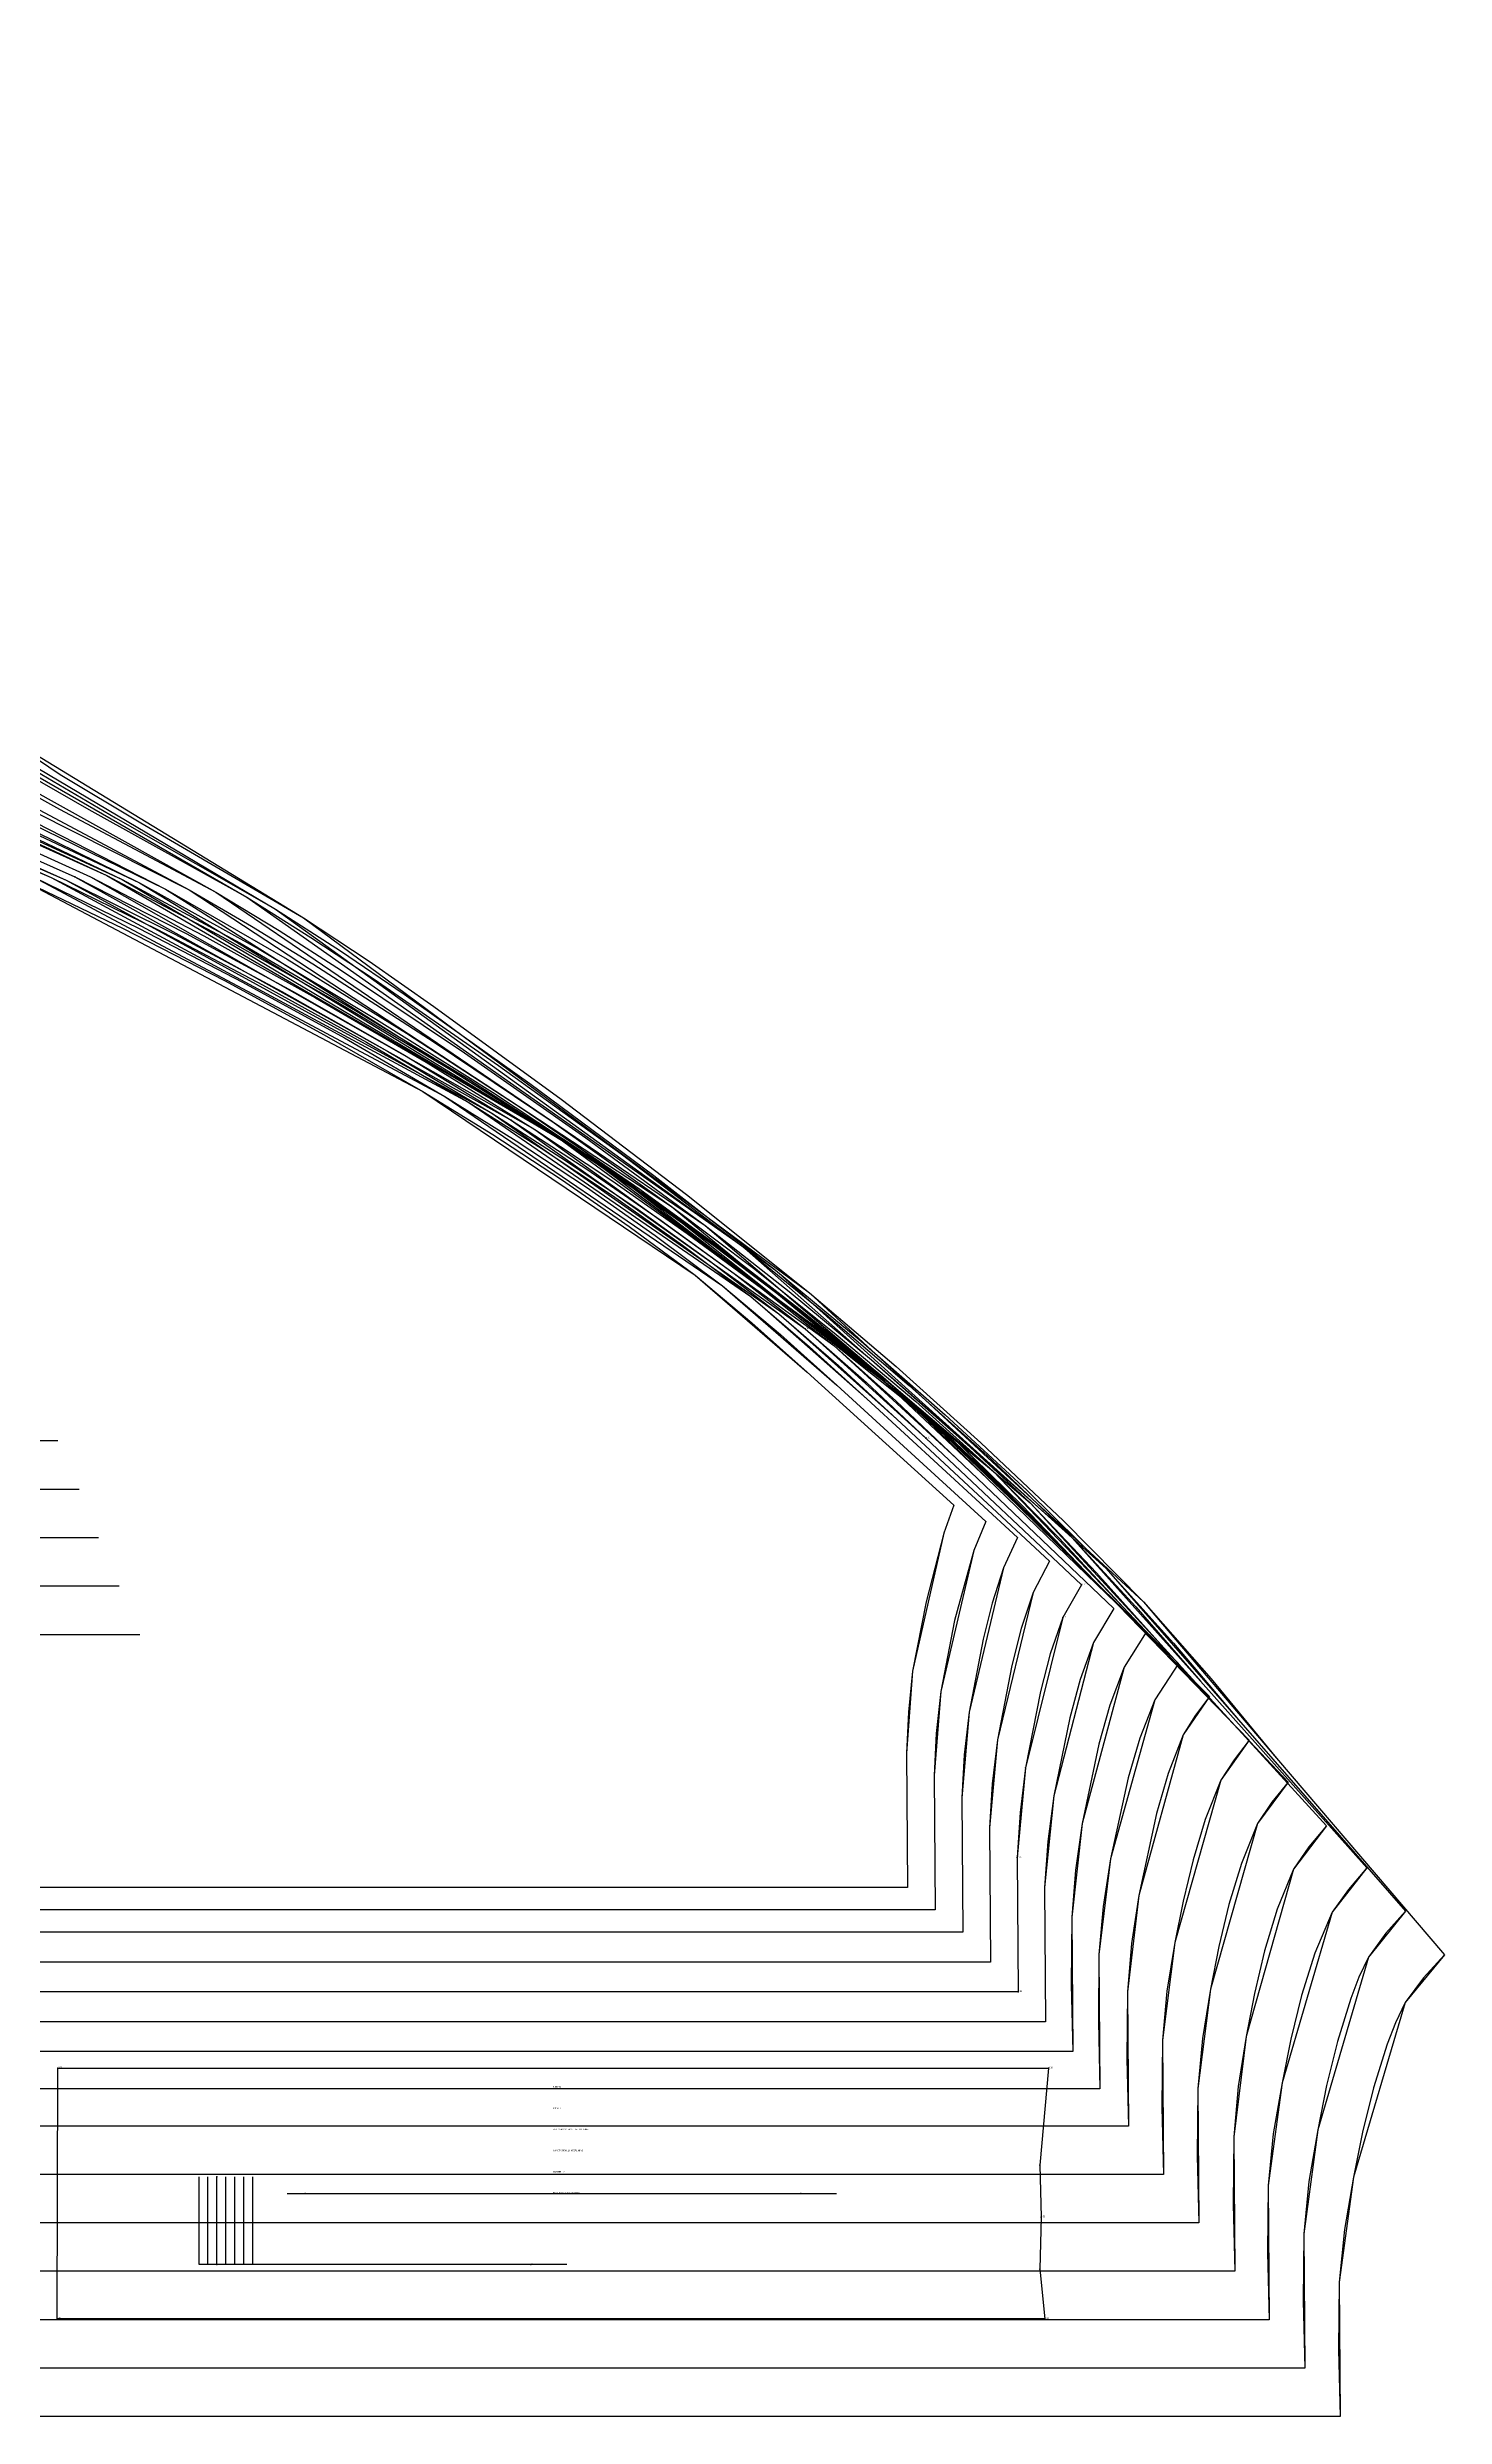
# Model space of a CAD drawing. Extents: x -35 to 1548, y 0 to 910.
# Drawn here: x 1313.5 to 1548, y 494.8 to 892.3 of the extents above; entities that cross this region are included whole.
import ezdxf

# ---------------------------------------------------------------- set-up
doc = ezdxf.new("R2010")
doc.units = 0

# ---------------------------------------------------------------- blocks, each defined once
blk = doc.blocks.new('GMX1416S18BK_42')
at = {"layer": '1'}
for points in [[(777.8446, 583.5193), (777.8446, 811.017)], [(777.8446, 811.017), (973.9453, 811.017), (973.9453, 811.017), (1203.7848, 811.017), (1203.7848, 811.017), (1223.7848, 811.017)], [(1223.7848, 811.017), (1232.2099, 792.6147), (1245.7558, 779.3025), (1267.0003, 770.217), (1309.0526, 752.7037), (1376.5581, 717.0954), (1422.2299, 686.2674), (1441.0386, 670.0063), (1465.6588, 647.667)], [(1465.6588, 647.667), (1464.0103, 642.9655), (1458.7373, 619.8312), (1457.7289, 606.0593), (1457.8813, 583.5193)], [(1457.8813, 583.5193), (777.8446, 583.5193)]]:
    blk.add_lwpolyline(points, dxfattribs=at)
at = {"layer": '5'}
blk.add_line((926.4371, 714.7687), (1291.4224, 714.7687), dxfattribs=at)
at = {"layer": '6'}
blk.add_line((1457.8813, 583.5193), (777.8446, 583.5193), dxfattribs=at)
at = {"layer": '7'}
blk.add_line((926.4371, 714.7687), (1291.4224, 714.7687), dxfattribs=at)
at = {"layer": '8'}
for p, q in [((973.9453, 583.5193), (973.9453, 811.017)), ((1203.7848, 811.017), (1203.7848, 583.5193))]:
    blk.add_line(p, q, dxfattribs=at)
blk.add_lwpolyline([(959.3606, 624.6572), (846.2112, 624.6572), (846.2112, 679.3459)], dxfattribs=at)
at = {"layer": '84'}
for points in [[(777.8446, 583.5193), (777.8446, 811.017)], [(777.8446, 811.017), (973.9453, 811.017), (973.9453, 811.017), (1203.7848, 811.017), (1203.7848, 811.017), (1223.7848, 811.017)], [(1223.7848, 811.017), (1227.6049, 801.591), (1229.7334, 797.0063), (1232.2099, 792.6147), (1235.1131, 788.8301), (1238.3847, 785.3503), (1241.9178, 782.1372), (1245.7558, 779.3025), (1250.8281, 776.5873), (1256.1215, 774.2835), (1267.0003, 770.217), (1288.1179, 761.6673), (1309.0526, 752.7037), (1326.256, 744.4334), (1343.241, 735.7212), (1360.0202, 726.6229), (1376.5581, 717.0954), (1388.2904, 709.864), (1399.8245, 702.3151), (1411.1555, 694.4691), (1422.2299, 686.2674), (1431.7727, 678.3045), (1441.0386, 670.0063), (1465.6588, 647.667)], [(1465.6588, 647.667), (1464.0103, 642.9655), (1460.9979, 631.4796), (1458.7373, 619.8312), (1458.0363, 612.963), (1457.7289, 606.0593), (1457.8813, 583.5193)], [(1457.8813, 583.5193), (777.8446, 583.5193)]]:
    blk.add_lwpolyline(points, dxfattribs=at)
at = {"layer": '85'}
for points in [[(973.9453, 583.5193), (973.9453, 811.017)], [(1203.7848, 811.017), (1203.7848, 583.5193)], [(959.3606, 624.6572), (846.2112, 624.6572), (846.2112, 679.3459)]]:
    blk.add_lwpolyline(points, dxfattribs=at)
at = {"layer": '1'}
for s, p in [('SIZE: 42', (1121.7504, 700.8242)), ('Piece Name: GMX1416S18BK', (1121.7504, 697.2681))]:
    blk.add_text(s, height=0.25, dxfattribs=at).set_placement(p)
blk = doc.blocks.new('GMX1416S18BK_44')
at = {"layer": '1'}
for points in [[(1225.9336, 814.7686), (1235.263, 793.8339), (1248.2069, 780.5217), (1268.4227, 771.0831), (1311.3639, 752.978), (1380.264, 716.2546), (1426.8476, 684.5123), (1446.017, 667.794), (1471.0106, 644.9619)], [(1471.0106, 644.9619), (1469.0014, 640.0648), (1463.482, 616.4047), (1462.3771, 602.3103), (1462.5295, 579.7703)], [(1462.5295, 579.7703), (772.4928, 579.7703)]]:
    blk.add_lwpolyline(points, dxfattribs=at)
at = {"layer": '6'}
blk.add_line((1462.5295, 579.7703), (772.4928, 579.7703), dxfattribs=at)
at = {"layer": '84'}
for points in [[(1225.9336, 814.7686), (1230.1652, 804.0599), (1232.5249, 798.8428), (1235.263, 793.8339), (1238.0316, 790.0823), (1241.1558, 786.6101), (1244.534, 783.3919), (1248.2069, 780.5217), (1253.0151, 777.7328), (1258.0443, 775.3274), (1268.4227, 771.0831), (1289.9797, 762.2312), (1311.3639, 752.978), (1328.9357, 744.4614), (1346.2635, 735.452), (1363.3882, 726.0717), (1380.264, 716.2546), (1392.235, 708.8048), (1403.9978, 701.0299), (1415.5548, 692.9502), (1426.8476, 684.5123), (1436.5732, 676.3233), (1446.017, 667.794), (1471.0106, 644.9619)], [(1471.0106, 644.9619), (1469.0014, 640.0648), (1465.7909, 628.3402), (1463.482, 616.4047), (1462.7251, 609.3765), (1462.3771, 602.3103), (1462.5295, 579.7703)], [(1462.5295, 579.7703), (772.4928, 579.7703)]]:
    blk.add_lwpolyline(points, dxfattribs=at)
blk = doc.blocks.new('GMX1416S18BK_46')
at = {"layer": '1'}
for points in [[(1228.0799, 818.5176), (1236.9572, 796.7066), (1250.3862, 781.4844), (1270.4699, 771.6851), (1314.1681, 753.0237), (1384.2442, 715.2564), (1431.5923, 682.6733), (1451.0589, 665.5359), (1476.3624, 642.2568)], [(1476.3624, 642.2568), (1473.99, 637.1616), (1468.2242, 612.9783), (1467.0228, 598.5587), (1467.1752, 576.0187)], [(1467.1752, 576.0187), (767.1385, 576.0187)]]:
    blk.add_lwpolyline(points, dxfattribs=at)
at = {"layer": '6'}
blk.add_line((1467.1752, 576.0187), (767.1385, 576.0187), dxfattribs=at)
at = {"layer": '84'}
for points in [[(1228.0799, 818.5176), (1232.0855, 807.3924), (1234.3359, 801.9568), (1236.9572, 796.7066), (1239.7868, 792.4572), (1243.0024, 788.4872), (1246.5152, 784.7889), (1250.3862, 781.4844), (1255.1258, 778.5659), (1260.1169, 776.064), (1270.4699, 771.6851), (1292.4028, 762.5411), (1314.1681, 753.0237), (1332.0446, 744.2582), (1349.6697, 734.9922), (1367.0839, 725.3453), (1384.2442, 715.2564), (1396.4159, 707.606), (1408.3742, 699.6227), (1420.1191, 691.3322), (1431.5923, 682.6733), (1441.4704, 674.2761), (1451.0589, 665.5359), (1476.3624, 642.2568)], [(1476.3624, 642.2568), (1473.99, 637.1616), (1472.1104, 631.2358), (1470.5864, 625.2007), (1468.2242, 612.9783), (1467.4114, 605.79), (1467.0228, 598.5587), (1467.1752, 576.0187)], [(1467.1752, 576.0187), (767.1385, 576.0187)]]:
    blk.add_lwpolyline(points, dxfattribs=at)
blk = doc.blocks.new('GMX1416S18BK_48')
at = {"layer": '1'}
for points in [[(1230.2287, 823.5189), (1238.7403, 798.5176), (1252.535, 781.6114), (1272.1616, 771.9467), (1316.7157, 752.5589), (1388.1101, 713.4479), (1436.2989, 679.8006), (1456.083, 662.1425), (1481.7167, 638.3021)], [(1481.7167, 638.3021), (1478.9811, 633.0112), (1472.9689, 608.3021), (1471.671, 593.5599), (1471.8234, 571.02)], [(1471.8234, 571.02), (761.7867, 571.02)]]:
    blk.add_lwpolyline(points, dxfattribs=at)
at = {"layer": '6'}
blk.add_line((1471.8234, 571.02), (761.7867, 571.02), dxfattribs=at)
at = {"layer": '84'}
for points in [[(1230.2287, 823.5189), (1233.9575, 810.7833), (1236.1215, 804.5527), (1238.7403, 798.5176), (1241.5622, 793.8034), (1244.8413, 789.3889), (1248.471, 785.2766), (1252.535, 781.6114), (1257.1349, 778.7031), (1262.0117, 776.2368), (1272.1616, 771.9467), (1294.5314, 762.4598), (1316.7157, 752.5589), (1334.9352, 743.4707), (1352.8929, 733.8696), (1370.6323, 723.8848), (1388.1101, 713.4479), (1400.5027, 705.5384), (1412.6744, 697.2935), (1424.6251, 688.7337), (1436.2989, 679.8006), (1446.337, 671.1443), (1456.083, 662.1425), (1481.7167, 638.3021)], [(1481.7167, 638.3021), (1478.9811, 633.0112), (1476.972, 626.9787), (1475.3895, 620.8116), (1472.9689, 608.3021), (1472.0977, 600.9514), (1471.671, 593.5599), (1471.8234, 571.02)], [(1471.8234, 571.02), (761.7867, 571.02)]]:
    blk.add_lwpolyline(points, dxfattribs=at)
blk = doc.blocks.new('GMX1416S18BK_50')
at = {"layer": '1'}
for points in [[(1232.3776, 828.5176), (1238.9206, 802.6121), (1251.5546, 784.8651), (1272.4359, 773.4402), (1318.1635, 753.1278), (1391.3739, 712.2922), (1440.7287, 677.2631), (1460.9649, 658.9218), (1487.0685, 634.3473)], [(1487.0685, 634.3473), (1483.9722, 628.8583), (1477.7136, 603.626), (1476.3192, 588.5587), (1476.4716, 566.0187)], [(1476.4716, 566.0187), (756.4349, 566.0187)]]:
    blk.add_lwpolyline(points, dxfattribs=at)
at = {"layer": '2'}
for p in [(1487.0685, 634.3473), (1487.0685, 634.3473), (1476.4716, 566.0187), (1476.4716, 566.0187)]:
    blk.add_point(p, dxfattribs=at)
at = {"layer": '3'}
for p in [(1318.1635, 753.1278), (1391.3739, 712.2922), (1440.7287, 677.2631), (1460.9649, 658.9218), (1483.9722, 628.8583), (1477.7136, 603.626), (1476.3192, 588.5587)]:
    blk.add_point(p, dxfattribs=at)
at = {"layer": '6'}
blk.add_line((1476.4716, 566.0187), (756.4349, 566.0187), dxfattribs=at)
at = {"layer": '84'}
for points in [[(1232.3776, 828.5176), (1235.075, 815.3629), (1236.754, 808.9037), (1238.9206, 802.6121), (1241.392, 797.7099), (1244.3613, 793.0897), (1247.7166, 788.759), (1251.5546, 784.8651), (1256.3856, 781.4387), (1261.5596, 778.51), (1272.4359, 773.4402), (1318.1635, 753.1278), (1336.8529, 743.6257), (1355.2704, 733.6003), (1373.4593, 723.1787), (1391.3739, 712.2922), (1404.0714, 704.0499), (1416.5403, 695.4647), (1428.7805, 686.5544), (1440.7287, 677.2631), (1450.9954, 668.2664), (1460.9649, 658.9218), (1487.0685, 634.3473)], [(1487.0685, 634.3473), (1483.9722, 628.8583), (1481.8411, 622.7217), (1480.1978, 616.4225), (1477.7136, 603.626), (1476.784, 596.1177), (1476.3192, 588.5587), (1476.4716, 566.0187)], [(1476.4716, 566.0187), (756.4349, 566.0187)]]:
    blk.add_lwpolyline(points, dxfattribs=at)
at = {"layer": '1'}
for s, p in [('# 10', (1440.7287, 677.2631)), ('# 11', (1460.9649, 658.9218)), ('# 12', (1487.0685, 634.3473)), ('# 12', (1487.0685, 634.3473)), ('# 13', (1483.9722, 628.8583)), ('# 14', (1476.3192, 588.5587)), ('# 15', (1476.4716, 566.0187)), ('# 15', (1476.4716, 566.0187))]:
    blk.add_text(s, height=0.25, dxfattribs=at).set_placement(p)
blk = doc.blocks.new('GMX1416S18BK_52')
at = {"layer": '1'}
for points in [[(1234.4451, 833.5188), (1241.3895, 807.6794), (1253.9015, 786.854), (1274.1504, 774.2428), (1320.762, 753.0872), (1395.3211, 710.7149), (1445.5242, 674.4793), (1466.0728, 655.5537), (1492.499, 630.3519)], [(1492.499, 630.3519), (1489.1106, 624.6699), (1482.4609, 598.9448), (1480.8861, 583.56), (1481.0385, 561.02)], [(1481.0385, 561.02), (751.0018, 561.02)]]:
    blk.add_lwpolyline(points, dxfattribs=at)
at = {"layer": '6'}
blk.add_line((1481.0385, 561.02), (751.0018, 561.02), dxfattribs=at)
at = {"layer": '84'}
for points in [[(1234.4451, 833.5188), (1237.4855, 820.448), (1239.2661, 814.0065), (1241.3895, 807.6794), (1243.8304, 802.0508), (1246.7209, 796.6482), (1250.0255, 791.525), (1253.9015, 786.854), (1258.4964, 783.0897), (1263.5002, 779.8436), (1274.1504, 774.2428), (1320.762, 753.0872), (1339.8043, 743.2142), (1358.5622, 732.8053), (1377.0839, 721.995), (1395.3211, 710.7149), (1408.2446, 702.178), (1420.9294, 693.293), (1433.3779, 684.0805), (1445.5242, 674.4793), (1455.9535, 665.1905), (1466.0728, 655.5537), (1492.499, 630.3519)], [(1492.499, 630.3519), (1489.1106, 624.6699), (1486.85, 618.4291), (1485.1076, 612.0054), (1482.4609, 598.9448), (1481.4297, 591.279), (1480.8861, 583.56), (1481.0385, 561.02)], [(1481.0385, 561.02), (751.0018, 561.02)]]:
    blk.add_lwpolyline(points, dxfattribs=at)
blk = doc.blocks.new('GMX1416S18BK_54')
at = {"layer": '1'}
for points in [[(1236.5152, 838.5175), (1243.7314, 812.2311), (1256.2282, 789.5616), (1276.03, 775.3782), (1323.5026, 753.3133), (1399.3597, 709.29), (1450.3655, 671.7691), (1471.2062, 652.2238), (1497.932, 626.359)], [(1497.932, 626.359), (1494.2541, 620.484), (1487.2132, 594.261), (1485.4555, 578.5587), (1485.608, 556.0187)], [(1485.608, 556.0187), (745.5713, 556.0187)]]:
    blk.add_lwpolyline(points, dxfattribs=at)
at = {"layer": '6'}
blk.add_line((1485.608, 556.0187), (745.5713, 556.0187), dxfattribs=at)
at = {"layer": '84'}
for points in [[(1299.6165, 764.0778), (1323.5026, 753.3133), (1342.8981, 743.0694), (1361.9709, 732.2236), (1380.8126, 720.9968), (1399.3597, 709.29), (1412.4966, 700.4431), (1425.3846, 691.2382), (1438.0312, 681.703), (1450.3655, 671.7691), (1460.942, 662.173), (1471.2062, 652.2238), (1497.932, 626.359)], [(1497.932, 626.359), (1494.2541, 620.484), (1491.864, 614.139), (1490.0225, 607.5909), (1487.2132, 594.261), (1486.0753, 586.4403), (1485.4555, 578.5587), (1485.3666, 567.2913), (1485.608, 556.0187)], [(1485.608, 556.0187), (745.5713, 556.0187)]]:
    blk.add_lwpolyline(points, dxfattribs=at)
blk = doc.blocks.new('GMX1416S18BK_56')
at = {"layer": '1'}
for points in [[(1238.5828, 844.7685), (1246.2892, 816.0538), (1258.0392, 791.2786), (1277.7115, 775.7567), (1326.0985, 752.6884), (1403.3297, 706.8566), (1455.1813, 667.9261), (1476.3242, 647.7051), (1503.3626, 621.1164)], [(1503.3626, 621.1164), (1499.3976, 615.0458), (1491.963, 588.3301), (1490.0225, 572.3103), (1490.1749, 549.7704)], [(1490.1749, 549.7704), (740.1383, 549.7704)]]:
    blk.add_lwpolyline(points, dxfattribs=at)
at = {"layer": '6'}
blk.add_line((1490.1749, 549.7704), (740.1383, 549.7704), dxfattribs=at)
at = {"layer": '84'}
for points in [[(1301.6865, 763.8441), (1326.0985, 752.6884), (1345.8622, 742.0153), (1365.278, 730.7098), (1384.4575, 719.0283), (1403.3297, 706.8566), (1416.6927, 697.6644), (1429.7991, 688.1114), (1442.654, 678.2207), (1455.1813, 667.9261), (1465.9128, 657.9896), (1476.3242, 647.7051), (1503.3626, 621.1164)], [(1503.3626, 621.1164), (1499.3976, 615.0458), (1496.883, 608.5942), (1494.9399, 601.9242), (1491.963, 588.3301), (1490.721, 580.3545), (1490.0225, 572.3103), (1489.9234, 561.0429), (1490.1749, 549.7704)], [(1490.1749, 549.7704), (740.1383, 549.7704)]]:
    blk.add_lwpolyline(points, dxfattribs=at)
blk = doc.blocks.new('GMX1416S18BK_58')
at = {"layer": '1'}
for points in [[(1240.879, 851.0169), (1247.2086, 819.9832), (1260.5919, 792.2235), (1279.8349, 776.2647), (1329.017, 752.0966), (1407.4064, 704.3039), (1459.9362, 663.8773), (1481.3027, 642.9477), (1508.567, 615.6021)], [(1508.567, 615.6021), (1504.1474, 609.1632), (1496.7281, 582.2138), (1494.818, 566.0594), (1494.9704, 543.5194)], [(1494.9704, 543.5194), (734.9338, 543.5194)]]:
    blk.add_lwpolyline(points, dxfattribs=at)
at = {"layer": '6'}
blk.add_line((1494.9704, 543.5194), (734.9338, 543.5194), dxfattribs=at)
at = {"layer": '84'}
for points in [[(1304.1758, 763.7628), (1329.017, 752.0966), (1349.0906, 740.9511), (1368.7984, 729.1528), (1388.2624, 716.976), (1407.4064, 704.3039), (1420.9548, 694.7459), (1434.2365, 684.8221), (1447.2565, 674.5555), (1459.9362, 663.8773), (1470.782, 653.5878), (1481.3027, 642.9477), (1508.567, 615.6021)], [(1508.567, 615.6021), (1506.22, 612.4626), (1504.1474, 609.1632), (1501.6176, 602.6582), (1499.6516, 595.945), (1496.7281, 582.2138), (1495.5013, 574.1696), (1494.818, 566.0594), (1494.7215, 554.7945), (1494.9704, 543.5194)], [(1494.9704, 543.5194), (734.9338, 543.5194)]]:
    blk.add_lwpolyline(points, dxfattribs=at)
blk = doc.blocks.new('GMX1416S18BK_60')
at = {"layer": '1'}
for points in [[(1244.2419, 857.8927), (1249.7334, 824.9844), (1264.5924, 793.0897), (1283.335, 776.6533), (1333.373, 751.0476), (1412.9741, 700.7251), (1466.177, 658.3884), (1487.7441, 636.5672), (1515.2066, 608.2691)], [(1515.2066, 608.2691), (1510.4847, 601.533), (1502.7479, 574.2864), (1500.6803, 557.9339), (1500.8327, 535.394)], [(1500.8327, 535.394), (728.2968, 535.394)]]:
    blk.add_lwpolyline(points, dxfattribs=at)
at = {"layer": '6'}
blk.add_line((1500.8327, 535.394), (728.2968, 535.394), dxfattribs=at)
at = {"layer": '84'}
for points in [[(1308.0696, 763.3945), (1333.373, 751.0476), (1353.7769, 739.2848), (1373.7895, 726.8541), (1393.5507, 714.0423), (1412.9741, 700.7251), (1426.7104, 690.6972), (1440.1648, 680.2959), (1453.3474, 669.5517), (1466.177, 658.3884), (1477.1269, 647.6518), (1487.7441, 636.5672), (1515.2066, 608.2691)], [(1515.2066, 608.2691), (1512.6996, 604.9849), (1510.4847, 601.533), (1507.866, 594.9646), (1505.8187, 588.1752), (1504.1347, 581.2663), (1502.7479, 574.2864), (1501.4296, 566.1483), (1500.6803, 557.9339), (1500.5736, 546.669), (1500.8327, 535.394)], [(1500.8327, 535.394), (728.2968, 535.394)]]:
    blk.add_lwpolyline(points, dxfattribs=at)
blk = doc.blocks.new('GMX1416S18BK_62')
at = {"layer": '1'}
for points in [[(1247.6785, 864.7685), (1252.1819, 829.658), (1267.2594, 796.4755), (1286.3221, 778.1189), (1337.3304, 750.9282), (1418.3056, 697.8143), (1472.278, 653.3668), (1494.0763, 630.5601), (1521.7674, 601.2079)], [(1521.7674, 601.2079), (1516.6468, 594.2737), (1508.7372, 566.4886), (1506.6163, 549.8084), (1506.7687, 527.2685)], [(1506.7687, 527.2685), (721.7334, 527.2685)]]:
    blk.add_lwpolyline(points, dxfattribs=at)
at = {"layer": '5'}
blk.add_line((950.3309, 658.5179), (1315.3162, 658.5179), dxfattribs=at)
at = {"layer": '6'}
blk.add_line((1506.7687, 527.2685), (721.7334, 527.2685), dxfattribs=at)
at = {"layer": '7'}
blk.add_line((950.3309, 658.5179), (1315.3162, 658.5179), dxfattribs=at)
at = {"layer": '84'}
for points in [[(1311.4655, 763.9736), (1337.3304, 750.9282), (1347.8003, 744.8449), (1358.1127, 738.4923), (1378.4708, 725.3555), (1398.5647, 711.8401), (1418.3056, 697.8143), (1432.2552, 687.2656), (1445.9128, 676.3411), (1459.2809, 665.066), (1472.278, 653.3668), (1483.3474, 642.1349), (1494.0763, 630.5601), (1521.7674, 601.2079)], [(1521.7674, 601.2079), (1519.0445, 597.8398), (1516.6468, 594.2737), (1513.934, 587.5935), (1511.8411, 580.672), (1510.1342, 573.6159), (1508.7372, 566.4886), (1507.3859, 558.1879), (1506.6163, 549.8084), (1506.5096, 538.5435), (1506.7687, 527.2685)], [(1506.7687, 527.2685), (721.7334, 527.2685)]]:
    blk.add_lwpolyline(points, dxfattribs=at)
blk = doc.blocks.new('GMX1416S18BK_64')
at = {"layer": '1'}
for points in [[(1251.2142, 871.6442), (1255.5017, 834.2427), (1270.1956, 797.7988), (1290.0025, 779.3152), (1341.8211, 750.5193), (1423.9088, 694.6088), (1478.4579, 648.0658), (1500.4035, 624.2889), (1528.2342, 593.9028)], [(1528.2342, 593.9028), (1522.6615, 586.6435), (1514.7468, 558.5435), (1512.6513, 541.683), (1512.8037, 519.143)], [(1512.8037, 519.143), (715.2691, 519.143)]]:
    blk.add_lwpolyline(points, dxfattribs=at)
at = {"layer": '5'}
blk.add_line((953.8666, 650.3925), (1318.8519, 650.3925), dxfattribs=at)
at = {"layer": '6'}
blk.add_line((1512.8037, 519.143), (715.2691, 519.143), dxfattribs=at)
at = {"layer": '7'}
blk.add_line((953.8666, 650.3925), (1318.8519, 650.3925), dxfattribs=at)
at = {"layer": '84'}
for points in [[(1302.6314, 771.6089), (1315.6007, 764.4562), (1341.8211, 750.5193), (1352.4408, 744.0829), (1362.9031, 737.3849), (1383.5508, 723.5622), (1403.9165, 709.3433), (1423.9088, 694.6088), (1438.0236, 683.5445), (1451.831, 672.0942), (1465.3387, 660.2934), (1478.4579, 648.0658), (1489.6034, 636.3488), (1500.4035, 624.2889), (1528.2342, 593.9028)], [(1528.2342, 593.9028), (1525.2675, 590.385), (1522.6615, 586.6435), (1519.903, 579.9024), (1517.8075, 572.9021), (1516.1184, 565.7596), (1514.7468, 558.5435), (1513.4083, 550.1513), (1512.6513, 541.683), (1512.5472, 530.4181), (1512.8037, 519.143)], [(1512.8037, 519.143), (715.2691, 519.143)]]:
    blk.add_lwpolyline(points, dxfattribs=at)
blk = doc.blocks.new('GMX1416S18BK_66')
at = {"layer": '1'}
for points in [[(1254.4781, 878.52), (1259.4083, 838.7842), (1274.2419, 799.0129), (1294.5365, 779.9655), (1347.0281, 749.7014), (1430.0124, 691.2331), (1485.006, 642.7877), (1507.0481, 618.1345), (1534.9678, 586.8137)], [(1534.9678, 586.8137), (1529.1461, 579.3842), (1520.7438, 550.7609), (1518.4146, 533.5575), (1518.567, 511.0176)], [(1518.567, 511.0176), (708.5331, 511.0176)]]:
    blk.add_lwpolyline(points, dxfattribs=at)
at = {"layer": '5'}
blk.add_line((957.1305, 642.267), (1322.1158, 642.267), dxfattribs=at)
at = {"layer": '6'}
blk.add_line((1518.567, 511.0176), (708.5331, 511.0176), dxfattribs=at)
at = {"layer": '7'}
blk.add_line((957.1305, 642.267), (1322.1158, 642.267), dxfattribs=at)
at = {"layer": '84'}
for points in [[(1307.3482, 771.9289), (1320.4876, 764.4054), (1347.0281, 749.7014), (1357.7774, 742.9475), (1368.359, 735.932), (1389.2378, 721.4769), (1409.8194, 706.6154), (1430.0124, 691.2331), (1444.2593, 679.6964), (1458.1861, 667.7737), (1471.8005, 655.4978), (1485.006, 642.7877), (1496.2048, 630.6287), (1507.0481, 618.1345), (1534.9678, 586.8137)], [(1534.9678, 586.8137), (1531.8715, 583.2171), (1529.1461, 579.3842), (1526.2556, 572.5262), (1524.0356, 565.3964), (1522.2297, 558.1193), (1520.7438, 550.7609), (1519.2706, 542.2011), (1518.4146, 533.5575), (1518.2952, 522.2926), (1518.567, 511.0176)], [(1518.567, 511.0176), (708.5331, 511.0176)]]:
    blk.add_lwpolyline(points, dxfattribs=at)
blk = doc.blocks.new('GMX1416S18BK_68')
at = {"layer": '1'}
for points in [[(1257.9681, 885.3958), (1263.4316, 843.4629), (1278.631, 798.3246), (1298.6792, 779.145), (1351.8338, 747.6795), (1435.7478, 687.1107), (1491.2417, 637.0829), (1513.4235, 611.693), (1541.4803, 579.59)], [(1541.4803, 579.59), (1535.237, 571.8785), (1526.7483, 542.8666), (1524.4039, 525.4321), (1524.5563, 502.8921)], [(1524.5563, 502.8921), (702.023, 502.8921)]]:
    blk.add_lwpolyline(points, dxfattribs=at)
at = {"layer": '5'}
blk.add_line((960.6204, 634.1415), (1325.6057, 634.1415), dxfattribs=at)
at = {"layer": '6'}
blk.add_line((1524.5563, 502.8921), (702.023, 502.8921), dxfattribs=at)
at = {"layer": '7'}
blk.add_line((960.6204, 634.1415), (1325.6057, 634.1415), dxfattribs=at)
at = {"layer": '84'}
for points in [[(1311.651, 770.8113), (1324.953, 762.9856), (1351.8338, 747.6795), (1362.71, 740.6691), (1373.4162, 733.3946), (1394.5337, 718.4162), (1415.3414, 703.0263), (1435.7478, 687.1107), (1450.1343, 675.1854), (1464.1932, 662.8689), (1477.927, 650.1943), (1491.2417, 637.0829), (1502.5116, 624.5556), (1513.4235, 611.693), (1541.4803, 579.59)], [(1541.4803, 579.59), (1538.1555, 575.8663), (1535.237, 571.8785), (1533.6216, 568.4749), (1532.2855, 564.9418), (1530.0427, 557.7155), (1528.2291, 550.3317), (1526.7483, 542.8666), (1525.265, 534.1925), (1524.4039, 525.4321), (1524.2845, 514.1672), (1524.5563, 502.8921)], [(1524.5563, 502.8921), (702.023, 502.8921)]]:
    blk.add_lwpolyline(points, dxfattribs=at)
blk = doc.blocks.new('GMX1416S18BK_70')
at = {"layer": '1'}
for points in [[(1261.4148, 892.2716), (1266.3044, 849.1119), (1283.2309, 799.1247), (1302.634, 779.0663), (1356.5251, 746.2419), (1441.4577, 683.2931), (1497.4977, 631.4796), (1519.8294, 605.2592), (1548.031, 572.2697)], [(1548.031, 572.2697), (1541.4092, 564.2483), (1532.7605, 534.9317), (1530.3501, 517.3066), (1530.5025, 494.7667)], [(1530.5025, 494.7667), (695.4698, 494.7667)]]:
    blk.add_lwpolyline(points, dxfattribs=at)
at = {"layer": '5'}
blk.add_line((964.0672, 626.0161), (1329.0525, 626.0161), dxfattribs=at)
at = {"layer": '6'}
blk.add_line((1530.5025, 494.7667), (695.4698, 494.7667), dxfattribs=at)
at = {"layer": '7'}
blk.add_line((964.0672, 626.0161), (1329.0525, 626.0161), dxfattribs=at)
at = {"layer": '84'}
for points in [[(1302.634, 779.0663), (1315.7124, 770.3008), (1329.2049, 762.1423), (1356.5251, 746.2419), (1367.5513, 738.9496), (1378.392, 731.3804), (1399.7636, 715.8), (1420.8202, 699.8132), (1441.4577, 683.2931), (1456.0017, 670.9258), (1470.2003, 658.1649), (1484.0662, 645.0432), (1497.4977, 631.4796), (1508.8464, 618.5358), (1519.8294, 605.2592), (1548.031, 572.2697)], [(1548.031, 572.2697), (1544.508, 568.4013), (1541.4092, 564.2483), (1539.7607, 560.8143), (1538.3993, 557.2456), (1536.1133, 549.9456), (1534.2693, 542.4805), (1532.7605, 534.9317), (1531.239, 526.1636), (1530.3501, 517.3066), (1530.2281, 506.0417), (1530.5025, 494.7667)], [(1530.5025, 494.7667), (695.4698, 494.7667)]]:
    blk.add_lwpolyline(points, dxfattribs=at)
blk = doc.blocks.new('GMX1416S18IX_42')
at = {"layer": '1'}
for points in [[(1315.2019, 511.2004), (1315.306, 553.212)], [(1315.306, 553.212), (1481.5795, 553.212)], [(1481.5795, 553.212), (1480.119, 536.9764), (1480.3197, 528.2108), (1480.3197, 528.2108), (1480.119, 519.4809), (1480.9293, 511.1573)], [(1480.9293, 511.1573), (1315.2019, 511.2004)]]:
    blk.add_lwpolyline(points, dxfattribs=at)
at = {"layer": '5'}
blk.add_line((1362.799, 532.1834), (1445.989, 532.1834), dxfattribs=at)
at = {"layer": '7'}
blk.add_line((1362.799, 532.1834), (1445.989, 532.1834), dxfattribs=at)
at = {"layer": '8'}
blk.add_lwpolyline([(1400.7085, 520.2632), (1348.0009, 520.2632), (1348.0009, 534.9774)], dxfattribs=at)
at = {"layer": '84'}
for points in [[(1315.2019, 511.2004), (1315.306, 553.212)], [(1315.306, 553.212), (1481.5795, 553.212)], [(1481.5795, 553.212), (1480.119, 536.9764), (1480.3197, 528.2108), (1480.3197, 528.2108), (1480.119, 519.4809), (1480.9293, 511.1573)], [(1480.9293, 511.1573), (1315.2019, 511.2004)]]:
    blk.add_lwpolyline(points, dxfattribs=at)
at = {"layer": '85'}
blk.add_lwpolyline([(1400.7085, 520.2632), (1348.0009, 520.2632), (1348.0009, 534.9774)], dxfattribs=at)
at = {"layer": '1'}
for s, p in [('SIZE: 42', (1398.3894, 535.7394)), ('Piece Name: GMX1416S18IX', (1398.3894, 532.1834))]:
    blk.add_text(s, height=0.25, dxfattribs=at).set_placement(p)
blk = doc.blocks.new('GMX1416S18IX_44')
at = {"layer": '1'}
for points in [[(1315.2019, 511.2004), (1315.306, 553.212)], [(1315.306, 553.212), (1481.5795, 553.212)], [(1481.5795, 553.212), (1480.119, 536.9764), (1480.3197, 528.2108), (1480.3197, 528.2108), (1480.119, 519.4809), (1480.9293, 511.1573)], [(1480.9293, 511.1573), (1315.2019, 511.2004)]]:
    blk.add_lwpolyline(points, dxfattribs=at)
at = {"layer": '5'}
blk.add_line((1361.2978, 532.1834), (1444.4879, 532.1834), dxfattribs=at)
at = {"layer": '7'}
blk.add_line((1361.2978, 532.1834), (1444.4879, 532.1834), dxfattribs=at)
at = {"layer": '8'}
blk.add_lwpolyline([(1399.2073, 520.2632), (1346.4998, 520.2632), (1346.4998, 534.9774)], dxfattribs=at)
at = {"layer": '84'}
for points in [[(1315.2019, 511.2004), (1315.306, 553.212)], [(1315.306, 553.212), (1481.5795, 553.212)], [(1481.5795, 553.212), (1480.119, 536.9764), (1480.3197, 528.2108), (1480.3197, 528.2108), (1480.119, 519.4809), (1480.9293, 511.1573)], [(1480.9293, 511.1573), (1315.2019, 511.2004)]]:
    blk.add_lwpolyline(points, dxfattribs=at)
at = {"layer": '85'}
blk.add_lwpolyline([(1399.2073, 520.2632), (1346.4998, 520.2632), (1346.4998, 534.9774)], dxfattribs=at)
at = {"layer": '1'}
for s, p in [('SIZE: 44', (1398.3894, 535.7394)), ('Piece Name: GMX1416S18IX', (1398.3894, 532.1834))]:
    blk.add_text(s, height=0.25, dxfattribs=at).set_placement(p)
blk = doc.blocks.new('GMX1416S18IX_46')
at = {"layer": '1'}
for points in [[(1315.2019, 511.2004), (1315.306, 553.212)], [(1315.306, 553.212), (1481.5795, 553.212)], [(1481.5795, 553.212), (1480.119, 536.9764), (1480.3197, 528.2108), (1480.3197, 528.2108), (1480.119, 519.4809), (1480.9293, 511.1573)], [(1480.9293, 511.1573), (1315.2019, 511.2004)]]:
    blk.add_lwpolyline(points, dxfattribs=at)
at = {"layer": '5'}
blk.add_line((1359.7967, 532.1834), (1442.9868, 532.1834), dxfattribs=at)
at = {"layer": '7'}
blk.add_line((1359.7967, 532.1834), (1442.9868, 532.1834), dxfattribs=at)
at = {"layer": '8'}
blk.add_lwpolyline([(1397.7062, 520.2632), (1344.9986, 520.2632), (1344.9986, 534.9774)], dxfattribs=at)
at = {"layer": '84'}
for points in [[(1315.2019, 511.2004), (1315.306, 553.212)], [(1315.306, 553.212), (1481.5795, 553.212)], [(1481.5795, 553.212), (1480.119, 536.9764), (1480.3197, 528.2108), (1480.3197, 528.2108), (1480.119, 519.4809), (1480.9293, 511.1573)], [(1480.9293, 511.1573), (1315.2019, 511.2004)]]:
    blk.add_lwpolyline(points, dxfattribs=at)
at = {"layer": '85'}
blk.add_lwpolyline([(1397.7062, 520.2632), (1344.9986, 520.2632), (1344.9986, 534.9774)], dxfattribs=at)
at = {"layer": '1'}
for s, p in [('SIZE: 46', (1398.3894, 535.7394)), ('Piece Name: GMX1416S18IX', (1398.3894, 532.1834))]:
    blk.add_text(s, height=0.25, dxfattribs=at).set_placement(p)
blk = doc.blocks.new('GMX1416S18IX_48')
at = {"layer": '1'}
for points in [[(1315.2019, 511.2004), (1315.306, 553.212)], [(1315.306, 553.212), (1481.5795, 553.212)], [(1481.5795, 553.212), (1480.119, 536.9764), (1480.3197, 528.2108), (1480.3197, 528.2108), (1480.119, 519.4809), (1480.9293, 511.1573)], [(1480.9293, 511.1573), (1315.2019, 511.2004)]]:
    blk.add_lwpolyline(points, dxfattribs=at)
at = {"layer": '5'}
blk.add_line((1358.2955, 532.1834), (1441.4856, 532.1834), dxfattribs=at)
at = {"layer": '7'}
blk.add_line((1358.2955, 532.1834), (1441.4856, 532.1834), dxfattribs=at)
at = {"layer": '8'}
blk.add_lwpolyline([(1396.205, 520.2632), (1343.4975, 520.2632), (1343.4975, 534.9774)], dxfattribs=at)
at = {"layer": '84'}
for points in [[(1315.2019, 511.2004), (1315.306, 553.212)], [(1315.306, 553.212), (1481.5795, 553.212)], [(1481.5795, 553.212), (1480.119, 536.9764), (1480.3197, 528.2108), (1480.3197, 528.2108), (1480.119, 519.4809), (1480.9293, 511.1573)], [(1480.9293, 511.1573), (1315.2019, 511.2004)]]:
    blk.add_lwpolyline(points, dxfattribs=at)
at = {"layer": '85'}
blk.add_lwpolyline([(1396.205, 520.2632), (1343.4975, 520.2632), (1343.4975, 534.9774)], dxfattribs=at)
at = {"layer": '1'}
for s, p in [('SIZE: 48', (1398.3894, 535.7394)), ('Piece Name: GMX1416S18IX', (1398.3894, 532.1834))]:
    blk.add_text(s, height=0.25, dxfattribs=at).set_placement(p)
blk = doc.blocks.new('GMX1416S18IX_50')
at = {"layer": '1'}
for points in [[(1315.2019, 511.2004), (1315.306, 553.212)], [(1315.306, 553.212), (1481.5795, 553.212)], [(1481.5795, 553.212), (1480.119, 536.9764), (1480.3197, 528.2108), (1480.3197, 528.2108), (1480.119, 519.4809), (1480.9293, 511.1573)], [(1480.9293, 511.1573), (1315.2019, 511.2004)]]:
    blk.add_lwpolyline(points, dxfattribs=at)
at = {"layer": '2'}
for p in [(1315.306, 553.212), (1315.306, 553.212), (1481.5795, 553.212), (1481.5795, 553.212), (1480.119, 536.9764), (1341.9963, 534.9774), (1356.7944, 532.1834), (1439.9845, 532.1834), (1480.3197, 528.2108), (1480.3197, 528.2108), (1341.9963, 520.2632), (1394.7039, 520.2632), (1480.119, 519.4809), (1315.2019, 511.2004), (1315.2019, 511.2004), (1480.9293, 511.1573), (1480.9293, 511.1573)]:
    blk.add_point(p, dxfattribs=at)
at = {"layer": '4'}
blk.add_point((1480.3197, 528.2108, -3.998), dxfattribs=at)
at = {"layer": '5'}
blk.add_line((1356.7944, 532.1834), (1439.9845, 532.1834), dxfattribs=at)
at = {"layer": '7'}
blk.add_line((1356.7944, 532.1834), (1439.9845, 532.1834), dxfattribs=at)
at = {"layer": '8'}
blk.add_lwpolyline([(1394.7039, 520.2632), (1341.9963, 520.2632), (1341.9963, 534.9774)], dxfattribs=at)
at = {"layer": '84'}
for points in [[(1315.2019, 511.2004), (1315.306, 553.212)], [(1315.306, 553.212), (1481.5795, 553.212)], [(1481.5795, 553.212), (1480.119, 536.9764), (1480.3197, 528.2108), (1480.3197, 528.2108), (1480.119, 519.4809), (1480.9293, 511.1573)], [(1480.9293, 511.1573), (1315.2019, 511.2004)]]:
    blk.add_lwpolyline(points, dxfattribs=at)
at = {"layer": '85'}
blk.add_lwpolyline([(1394.7039, 520.2632), (1341.9963, 520.2632), (1341.9963, 534.9774)], dxfattribs=at)
at = {"layer": '1'}
for s, p in [('# 56', (1315.306, 553.212)), ('# 56', (1315.306, 553.212)), ('# 56', (1481.5795, 553.212)), ('# 56', (1481.5795, 553.212)), ('SIZE: 50', (1398.3894, 549.9634)), ('Fabric: 2', (1398.3894, 546.4074)), ('CATEGORY: PLACKET INTERLINING', (1398.3894, 542.8514)), ('ANNOTATION: 1XINTERLINING', (1398.3894, 539.2954)), ('Quantity: 0,0', (1398.3894, 535.7394)), ('Piece Name: GMX1416S18IX', (1398.3894, 532.1834)), ('# 56', (1480.3197, 528.2108)), ('# 56', (1315.2019, 511.2004)), ('# 56', (1480.9293, 511.1573)), ('# 56', (1480.9293, 511.1573))]:
    blk.add_text(s, height=0.25, dxfattribs=at).set_placement(p)
at = {"layer": '8'}
blk.add_text('B', height=0.25, dxfattribs=at).set_placement((1394.7039, 520.2632))
at = {"layer": '85'}
blk.add_text('B', height=0.25, dxfattribs=at).set_placement((1394.7039, 520.2632))
blk = doc.blocks.new('GMX1416S18IX_52')
at = {"layer": '1'}
for points in [[(1315.2019, 511.2004), (1315.306, 553.212)], [(1315.306, 553.212), (1481.5795, 553.212)], [(1481.5795, 553.212), (1480.119, 536.9764), (1480.3197, 528.2108), (1480.3197, 528.2108), (1480.119, 519.4809), (1480.9293, 511.1573)], [(1480.9293, 511.1573), (1315.2019, 511.2004)]]:
    blk.add_lwpolyline(points, dxfattribs=at)
at = {"layer": '5'}
blk.add_line((1355.2932, 532.1834), (1438.4833, 532.1834), dxfattribs=at)
at = {"layer": '7'}
blk.add_line((1355.2932, 532.1834), (1438.4833, 532.1834), dxfattribs=at)
at = {"layer": '8'}
blk.add_lwpolyline([(1393.2027, 520.2632), (1340.4952, 520.2632), (1340.4952, 534.9774)], dxfattribs=at)
at = {"layer": '84'}
for points in [[(1315.2019, 511.2004), (1315.306, 553.212)], [(1315.306, 553.212), (1481.5795, 553.212)], [(1481.5795, 553.212), (1480.119, 536.9764), (1480.3197, 528.2108), (1480.3197, 528.2108), (1480.119, 519.4809), (1480.9293, 511.1573)], [(1480.9293, 511.1573), (1315.2019, 511.2004)]]:
    blk.add_lwpolyline(points, dxfattribs=at)
at = {"layer": '85'}
blk.add_lwpolyline([(1393.2027, 520.2632), (1340.4952, 520.2632), (1340.4952, 534.9774)], dxfattribs=at)
at = {"layer": '1'}
for s, p in [('SIZE: 52', (1398.3894, 535.7394)), ('Piece Name: GMX1416S18IX', (1398.3894, 532.1834))]:
    blk.add_text(s, height=0.25, dxfattribs=at).set_placement(p)
blk = doc.blocks.new('GMX1416S18IX_54')
at = {"layer": '1'}
for points in [[(1315.2019, 511.2004), (1315.306, 553.212)], [(1315.306, 553.212), (1481.5795, 553.212)], [(1481.5795, 553.212), (1480.119, 536.9764), (1480.3197, 528.2108), (1480.3197, 528.2108), (1480.119, 519.4809), (1480.9293, 511.1573)], [(1480.9293, 511.1573), (1315.2019, 511.2004)]]:
    blk.add_lwpolyline(points, dxfattribs=at)
at = {"layer": '5'}
blk.add_line((1353.7921, 532.1834), (1436.9822, 532.1834), dxfattribs=at)
at = {"layer": '7'}
blk.add_line((1353.7921, 532.1834), (1436.9822, 532.1834), dxfattribs=at)
at = {"layer": '8'}
blk.add_lwpolyline([(1391.7016, 520.2632), (1338.9941, 520.2632), (1338.9941, 534.9774)], dxfattribs=at)
at = {"layer": '84'}
for points in [[(1315.2019, 511.2004), (1315.306, 553.212)], [(1315.306, 553.212), (1481.5795, 553.212)], [(1481.5795, 553.212), (1480.119, 536.9764), (1480.3197, 528.2108), (1480.3197, 528.2108), (1480.119, 519.4809), (1480.9293, 511.1573)], [(1480.9293, 511.1573), (1315.2019, 511.2004)]]:
    blk.add_lwpolyline(points, dxfattribs=at)
at = {"layer": '85'}
blk.add_lwpolyline([(1391.7016, 520.2632), (1338.9941, 520.2632), (1338.9941, 534.9774)], dxfattribs=at)
at = {"layer": '1'}
for s, p in [('SIZE: 54', (1398.3894, 535.7394)), ('Piece Name: GMX1416S18IX', (1398.3894, 532.1834))]:
    blk.add_text(s, height=0.25, dxfattribs=at).set_placement(p)
blk = doc.blocks.new('GMX1416S18IX_56')
at = {"layer": '1'}
for points in [[(1315.2019, 511.2004), (1315.306, 553.212)], [(1315.306, 553.212), (1481.5795, 553.212)], [(1481.5795, 553.212), (1480.119, 536.9764), (1480.3197, 528.2108), (1480.3197, 528.2108), (1480.119, 519.4809), (1480.9293, 511.1573)], [(1480.9293, 511.1573), (1315.2019, 511.2004)]]:
    blk.add_lwpolyline(points, dxfattribs=at)
at = {"layer": '5'}
blk.add_line((1353.7921, 532.1834), (1436.9822, 532.1834), dxfattribs=at)
at = {"layer": '7'}
blk.add_line((1353.7921, 532.1834), (1436.9822, 532.1834), dxfattribs=at)
at = {"layer": '8'}
blk.add_lwpolyline([(1391.7016, 520.2632), (1338.9941, 520.2632), (1338.9941, 534.9774)], dxfattribs=at)
at = {"layer": '84'}
for points in [[(1315.2019, 511.2004), (1315.306, 553.212)], [(1315.306, 553.212), (1481.5795, 553.212)], [(1481.5795, 553.212), (1480.119, 536.9764), (1480.3197, 528.2108), (1480.3197, 528.2108), (1480.119, 519.4809), (1480.9293, 511.1573)], [(1480.9293, 511.1573), (1315.2019, 511.2004)]]:
    blk.add_lwpolyline(points, dxfattribs=at)
at = {"layer": '85'}
blk.add_lwpolyline([(1391.7016, 520.2632), (1338.9941, 520.2632), (1338.9941, 534.9774)], dxfattribs=at)
at = {"layer": '1'}
for s, p in [('SIZE: 56', (1398.3894, 535.7394)), ('Piece Name: GMX1416S18IX', (1398.3894, 532.1834))]:
    blk.add_text(s, height=0.25, dxfattribs=at).set_placement(p)
blk = doc.blocks.new('GMX1416S18IX_58')
at = {"layer": '1'}
for points in [[(1315.2019, 511.2004), (1315.306, 553.212)], [(1315.306, 553.212), (1481.5795, 553.212)], [(1481.5795, 553.212), (1480.119, 536.9764), (1480.3197, 528.2108), (1480.3197, 528.2108), (1480.119, 519.4809), (1480.9293, 511.1573)], [(1480.9293, 511.1573), (1315.2019, 511.2004)]]:
    blk.add_lwpolyline(points, dxfattribs=at)
at = {"layer": '5'}
blk.add_line((1353.7921, 532.1834), (1436.9822, 532.1834), dxfattribs=at)
at = {"layer": '7'}
blk.add_line((1353.7921, 532.1834), (1436.9822, 532.1834), dxfattribs=at)
at = {"layer": '8'}
blk.add_lwpolyline([(1391.7016, 520.2632), (1338.9941, 520.2632), (1338.9941, 534.9774)], dxfattribs=at)
at = {"layer": '84'}
for points in [[(1315.2019, 511.2004), (1315.306, 553.212)], [(1315.306, 553.212), (1481.5795, 553.212)], [(1481.5795, 553.212), (1480.119, 536.9764), (1480.3197, 528.2108), (1480.3197, 528.2108), (1480.119, 519.4809), (1480.9293, 511.1573)], [(1480.9293, 511.1573), (1315.2019, 511.2004)]]:
    blk.add_lwpolyline(points, dxfattribs=at)
at = {"layer": '85'}
blk.add_lwpolyline([(1391.7016, 520.2632), (1338.9941, 520.2632), (1338.9941, 534.9774)], dxfattribs=at)
at = {"layer": '1'}
for s, p in [('SIZE: 58', (1398.3894, 535.7394)), ('Piece Name: GMX1416S18IX', (1398.3894, 532.1834))]:
    blk.add_text(s, height=0.25, dxfattribs=at).set_placement(p)
blk = doc.blocks.new('GMX1416S18IX_60')
at = {"layer": '1'}
for points in [[(1315.2019, 511.2004), (1315.306, 553.212)], [(1315.306, 553.212), (1481.5795, 553.212)], [(1481.5795, 553.212), (1480.119, 536.9764), (1480.3197, 528.2108), (1480.3197, 528.2108), (1480.119, 519.4809), (1480.9293, 511.1573)], [(1480.9293, 511.1573), (1315.2019, 511.2004)]]:
    blk.add_lwpolyline(points, dxfattribs=at)
at = {"layer": '5'}
blk.add_line((1353.7921, 532.1834), (1436.9822, 532.1834), dxfattribs=at)
at = {"layer": '7'}
blk.add_line((1353.7921, 532.1834), (1436.9822, 532.1834), dxfattribs=at)
at = {"layer": '8'}
blk.add_lwpolyline([(1391.7016, 520.2632), (1338.9941, 520.2632), (1338.9941, 534.9774)], dxfattribs=at)
at = {"layer": '84'}
for points in [[(1315.2019, 511.2004), (1315.306, 553.212)], [(1315.306, 553.212), (1481.5795, 553.212)], [(1481.5795, 553.212), (1480.119, 536.9764), (1480.3197, 528.2108), (1480.3197, 528.2108), (1480.119, 519.4809), (1480.9293, 511.1573)], [(1480.9293, 511.1573), (1315.2019, 511.2004)]]:
    blk.add_lwpolyline(points, dxfattribs=at)
at = {"layer": '85'}
blk.add_lwpolyline([(1391.7016, 520.2632), (1338.9941, 520.2632), (1338.9941, 534.9774)], dxfattribs=at)
at = {"layer": '1'}
for s, p in [('SIZE: 60', (1398.3894, 535.7394)), ('Piece Name: GMX1416S18IX', (1398.3894, 532.1834))]:
    blk.add_text(s, height=0.25, dxfattribs=at).set_placement(p)
blk = doc.blocks.new('GMX1416S18IX_62')
at = {"layer": '1'}
for points in [[(1315.2019, 511.2004), (1315.306, 553.212)], [(1315.306, 553.212), (1481.5795, 553.212)], [(1481.5795, 553.212), (1480.119, 536.9764), (1480.3197, 528.2108), (1480.3197, 528.2108), (1480.119, 519.4809), (1480.9293, 511.1573)], [(1480.9293, 511.1573), (1315.2019, 511.2004)]]:
    blk.add_lwpolyline(points, dxfattribs=at)
at = {"layer": '5'}
blk.add_line((1353.7921, 532.1834), (1436.9822, 532.1834), dxfattribs=at)
at = {"layer": '7'}
blk.add_line((1353.7921, 532.1834), (1436.9822, 532.1834), dxfattribs=at)
at = {"layer": '8'}
blk.add_lwpolyline([(1391.7016, 520.2632), (1338.9941, 520.2632), (1338.9941, 534.9774)], dxfattribs=at)
at = {"layer": '84'}
for points in [[(1315.2019, 511.2004), (1315.306, 553.212)], [(1315.306, 553.212), (1481.5795, 553.212)], [(1481.5795, 553.212), (1480.119, 536.9764), (1480.3197, 528.2108), (1480.3197, 528.2108), (1480.119, 519.4809), (1480.9293, 511.1573)], [(1480.9293, 511.1573), (1315.2019, 511.2004)]]:
    blk.add_lwpolyline(points, dxfattribs=at)
at = {"layer": '85'}
blk.add_lwpolyline([(1391.7016, 520.2632), (1338.9941, 520.2632), (1338.9941, 534.9774)], dxfattribs=at)
at = {"layer": '1'}
for s, p in [('SIZE: 62', (1398.3894, 535.7394)), ('Piece Name: GMX1416S18IX', (1398.3894, 532.1834))]:
    blk.add_text(s, height=0.25, dxfattribs=at).set_placement(p)
blk = doc.blocks.new('GMX1416S18IX_64')
at = {"layer": '1'}
for points in [[(1315.2019, 511.2004), (1315.306, 553.212)], [(1315.306, 553.212), (1481.5795, 553.212)], [(1481.5795, 553.212), (1480.119, 536.9764), (1480.3197, 528.2108), (1480.3197, 528.2108), (1480.119, 519.4809), (1480.9293, 511.1573)], [(1480.9293, 511.1573), (1315.2019, 511.2004)]]:
    blk.add_lwpolyline(points, dxfattribs=at)
at = {"layer": '5'}
blk.add_line((1353.7921, 532.1834), (1436.9822, 532.1834), dxfattribs=at)
at = {"layer": '7'}
blk.add_line((1353.7921, 532.1834), (1436.9822, 532.1834), dxfattribs=at)
at = {"layer": '8'}
blk.add_lwpolyline([(1391.7016, 520.2632), (1338.9941, 520.2632), (1338.9941, 534.9774)], dxfattribs=at)
at = {"layer": '84'}
for points in [[(1315.2019, 511.2004), (1315.306, 553.212)], [(1315.306, 553.212), (1481.5795, 553.212)], [(1481.5795, 553.212), (1480.119, 536.9764), (1480.3197, 528.2108), (1480.3197, 528.2108), (1480.119, 519.4809), (1480.9293, 511.1573)], [(1480.9293, 511.1573), (1315.2019, 511.2004)]]:
    blk.add_lwpolyline(points, dxfattribs=at)
at = {"layer": '85'}
blk.add_lwpolyline([(1391.7016, 520.2632), (1338.9941, 520.2632), (1338.9941, 534.9774)], dxfattribs=at)
at = {"layer": '1'}
for s, p in [('SIZE: 64', (1398.3894, 535.7394)), ('Piece Name: GMX1416S18IX', (1398.3894, 532.1834))]:
    blk.add_text(s, height=0.25, dxfattribs=at).set_placement(p)
blk = doc.blocks.new('GMX1416S18IX_66')
at = {"layer": '1'}
for points in [[(1315.2019, 511.2004), (1315.306, 553.212)], [(1315.306, 553.212), (1481.5795, 553.212)], [(1481.5795, 553.212), (1480.119, 536.9764), (1480.3197, 528.2108), (1480.3197, 528.2108), (1480.119, 519.4809), (1480.9293, 511.1573)], [(1480.9293, 511.1573), (1315.2019, 511.2004)]]:
    blk.add_lwpolyline(points, dxfattribs=at)
at = {"layer": '5'}
blk.add_line((1353.7921, 532.1834), (1436.9822, 532.1834), dxfattribs=at)
at = {"layer": '7'}
blk.add_line((1353.7921, 532.1834), (1436.9822, 532.1834), dxfattribs=at)
at = {"layer": '8'}
blk.add_lwpolyline([(1391.7016, 520.2632), (1338.9941, 520.2632), (1338.9941, 534.9774)], dxfattribs=at)
at = {"layer": '84'}
for points in [[(1315.2019, 511.2004), (1315.306, 553.212)], [(1315.306, 553.212), (1481.5795, 553.212)], [(1481.5795, 553.212), (1480.119, 536.9764), (1480.3197, 528.2108), (1480.3197, 528.2108), (1480.119, 519.4809), (1480.9293, 511.1573)], [(1480.9293, 511.1573), (1315.2019, 511.2004)]]:
    blk.add_lwpolyline(points, dxfattribs=at)
at = {"layer": '85'}
blk.add_lwpolyline([(1391.7016, 520.2632), (1338.9941, 520.2632), (1338.9941, 534.9774)], dxfattribs=at)
at = {"layer": '1'}
for s, p in [('SIZE: 66', (1398.3894, 535.7394)), ('Piece Name: GMX1416S18IX', (1398.3894, 532.1834))]:
    blk.add_text(s, height=0.25, dxfattribs=at).set_placement(p)
blk = doc.blocks.new('GMX1416S18IX_68')
at = {"layer": '1'}
for points in [[(1315.2019, 511.2004), (1315.306, 553.212)], [(1315.306, 553.212), (1481.5795, 553.212)], [(1481.5795, 553.212), (1480.119, 536.9764), (1480.3197, 528.2108), (1480.3197, 528.2108), (1480.119, 519.4809), (1480.9293, 511.1573)], [(1480.9293, 511.1573), (1315.2019, 511.2004)]]:
    blk.add_lwpolyline(points, dxfattribs=at)
at = {"layer": '5'}
blk.add_line((1353.7921, 532.1834), (1436.9822, 532.1834), dxfattribs=at)
at = {"layer": '7'}
blk.add_line((1353.7921, 532.1834), (1436.9822, 532.1834), dxfattribs=at)
at = {"layer": '8'}
blk.add_lwpolyline([(1391.7016, 520.2632), (1338.9941, 520.2632), (1338.9941, 534.9774)], dxfattribs=at)
at = {"layer": '84'}
for points in [[(1315.2019, 511.2004), (1315.306, 553.212)], [(1315.306, 553.212), (1481.5795, 553.212)], [(1481.5795, 553.212), (1480.119, 536.9764), (1480.3197, 528.2108), (1480.3197, 528.2108), (1480.119, 519.4809), (1480.9293, 511.1573)], [(1480.9293, 511.1573), (1315.2019, 511.2004)]]:
    blk.add_lwpolyline(points, dxfattribs=at)
at = {"layer": '85'}
blk.add_lwpolyline([(1391.7016, 520.2632), (1338.9941, 520.2632), (1338.9941, 534.9774)], dxfattribs=at)
at = {"layer": '1'}
for s, p in [('SIZE: 68', (1398.3894, 535.7394)), ('Piece Name: GMX1416S18IX', (1398.3894, 532.1834))]:
    blk.add_text(s, height=0.25, dxfattribs=at).set_placement(p)
blk = doc.blocks.new('GMX1416S18IX_70')
at = {"layer": '1'}
for points in [[(1315.2019, 511.2004), (1315.306, 553.212)], [(1315.306, 553.212), (1481.5795, 553.212)], [(1481.5795, 553.212), (1480.119, 536.9764), (1480.3197, 528.2108), (1480.3197, 528.2108), (1480.119, 519.4809), (1480.9293, 511.1573)], [(1480.9293, 511.1573), (1315.2019, 511.2004)]]:
    blk.add_lwpolyline(points, dxfattribs=at)
at = {"layer": '5'}
blk.add_line((1353.7921, 532.1834), (1436.9822, 532.1834), dxfattribs=at)
at = {"layer": '7'}
blk.add_line((1353.7921, 532.1834), (1436.9822, 532.1834), dxfattribs=at)
at = {"layer": '8'}
blk.add_lwpolyline([(1391.7016, 520.2632), (1338.9941, 520.2632), (1338.9941, 534.9774)], dxfattribs=at)
at = {"layer": '84'}
for points in [[(1315.2019, 511.2004), (1315.306, 553.212)], [(1315.306, 553.212), (1481.5795, 553.212)], [(1481.5795, 553.212), (1480.119, 536.9764), (1480.3197, 528.2108), (1480.3197, 528.2108), (1480.119, 519.4809), (1480.9293, 511.1573)], [(1480.9293, 511.1573), (1315.2019, 511.2004)]]:
    blk.add_lwpolyline(points, dxfattribs=at)
at = {"layer": '85'}
blk.add_lwpolyline([(1391.7016, 520.2632), (1338.9941, 520.2632), (1338.9941, 534.9774)], dxfattribs=at)
at = {"layer": '1'}
for s, p in [('SIZE: 70', (1398.3894, 535.7394)), ('Piece Name: GMX1416S18IX', (1398.3894, 532.1834))]:
    blk.add_text(s, height=0.25, dxfattribs=at).set_placement(p)

msp = doc.modelspace()

# ---------------------------------------------------------------- block references
at = {"layer": '1'}
for name in ['GMX1416S18BK_70', 'GMX1416S18BK_68', 'GMX1416S18BK_66', 'GMX1416S18BK_64', 'GMX1416S18BK_62', 'GMX1416S18BK_60', 'GMX1416S18BK_58', 'GMX1416S18BK_56', 'GMX1416S18BK_54', 'GMX1416S18BK_52', 'GMX1416S18BK_50', 'GMX1416S18BK_48', 'GMX1416S18BK_46', 'GMX1416S18BK_44', 'GMX1416S18BK_42', 'GMX1416S18IX_50', 'GMX1416S18IX_42', 'GMX1416S18IX_44', 'GMX1416S18IX_46', 'GMX1416S18IX_48', 'GMX1416S18IX_52', 'GMX1416S18IX_54', 'GMX1416S18IX_56', 'GMX1416S18IX_58', 'GMX1416S18IX_60', 'GMX1416S18IX_62', 'GMX1416S18IX_64', 'GMX1416S18IX_66', 'GMX1416S18IX_68', 'GMX1416S18IX_70']:
    msp.add_blockref(name, (0, 0), dxfattribs=at)

doc.saveas('drawing.dxf')
